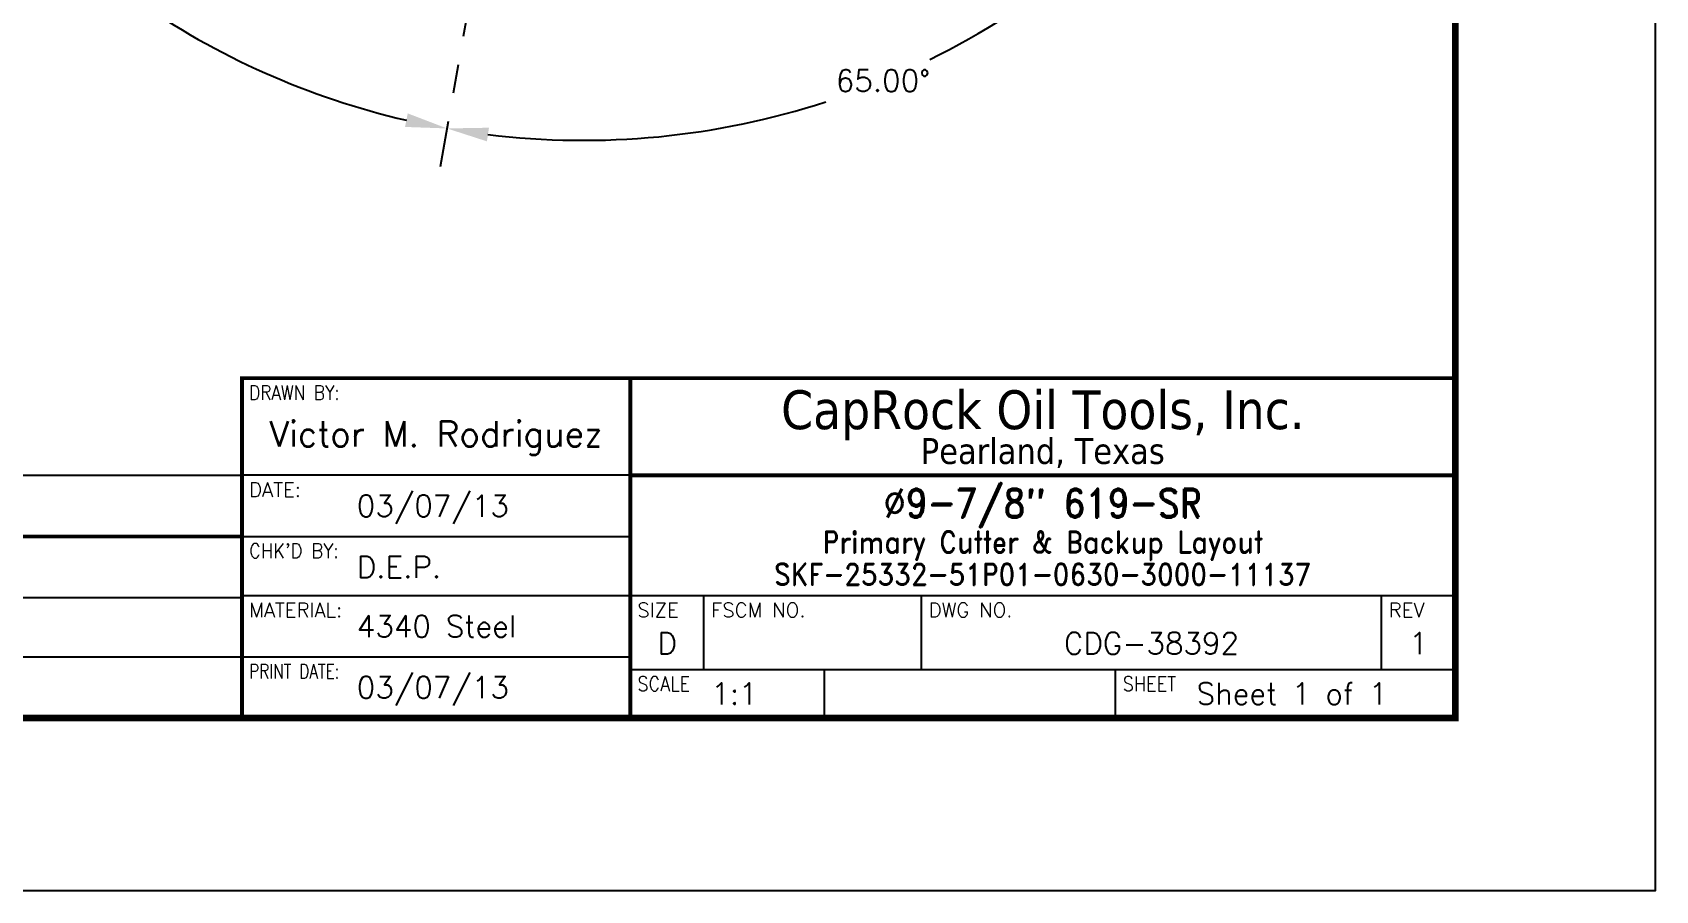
# Model space of a CAD drawing. Extents: x 0 to 34, y 0 to 22.
# Drawn here: x 26.95 to 34, y 0 to 3.73 of the extents above; entities that cross this region are included whole.
import ezdxf
from ezdxf.enums import TextEntityAlignment as Align

# ---------------------------------------------------------------- set-up
doc = ezdxf.new("R2010")
doc.units = 0
doc.header["$MEASUREMENT"] = 0
doc.header["$PDMODE"] = 3
doc.linetypes.add('CENTER2', pattern=[1.125, 0.75, -0.125, 0.125, -0.125])
doc.layers.get('Defpoints').update_dxf_attribs({"color": 10, "linetype": 'CONTINUOUS'})
for name, color, linetype in [('CLine', 5, 'CENTER2'), ('Dims', 4, 'CONTINUOUS'), ('Title Block', 7, 'CONTINUOUS')]:
    doc.layers.add(name, color=color, linetype=linetype)
doc.styles.add('Block', font='tahoma.ttf')
doc.styles.add('RomanD', font='romand.shx', dxfattribs={"width": 0.9})
doc.styles.add('RomanS', font='romans')
doc.dimstyles.get("Standard").update_dxf_attribs({"dimtxt": 0.094, "dimasz": 0.18, "dimexe": 0.0625, "dimexo": 0.0625, "dimgap": 0.045, "dimtad": 0, "dimtih": 1, "dimtoh": 1, "dimdec": 4, "dimzin": 4, "dimdsep": 46, "dimtxsty": 'RomanS', "dimcen": 0.09, "dimazin": 1, "dimtfac": 1, "dimtdec": 4, "dimtofl": 0, "dimtmove": 0, "dimatfit": 1, "dimfxl": 1, "dimtolj": 1, "dimtzin": 0, "dimarcsym": 0})

# ---------------------------------------------------------------- blocks, each defined once
blk = doc.blocks.new('COT_Dblock')
at = {"layer": 'Title Block'}
for p, q in [((29.5441, 1.8047), (27.8566, 1.8047)), ((27.8566, 1.5389), (29.5441, 1.5389)), ((27.8566, 1.2816), (33.13, 1.2816)), ((29.8647, 0.9609), (29.8647, 1.2816)), ((30.8097, 0.9609), (30.8097, 1.2816)), ((32.8094, 0.9609), (32.8094, 1.2816)), ((27.8566, 1.0158), (29.5441, 1.0158)), ((29.5441, 0.9609), (33.13, 0.9609)), ((30.3878, 0.75), (30.3878, 0.9609)), ((31.6534, 0.75), (31.6534, 0.9609))]:
    blk.add_line(p, q, dxfattribs=at)
at = {"layer": 'Title Block', "color": 8}
blk.add_lwpolyline([(0, 0), (34, 0), (34, 22), (0, 22)], close=True, dxfattribs=at)
at = {"layer": 'Title Block', "const_width": 0.03}
blk.add_lwpolyline([(33.13, 21.25), (0.87, 21.25), (0.87, 0.75), (33.13, 0.75)], close=True, dxfattribs=at)
at = {"layer": 'Title Block', "const_width": 0.0169}
for points in [[(27.8566, 0.75), (27.8566, 2.2266), (33.13, 2.2266)], [(29.5441, 0.75), (29.5441, 2.2266)], [(29.5441, 1.8047), (33.13, 1.8047)]]:
    blk.add_lwpolyline(points, dxfattribs=at)
at = {"layer": 'Title Block', "style": 'RomanS'}
for s, width, p in [('DRAWN BY:', 0.86, (27.8878, 2.1953)), ("CHK'D BY:", 0.91, (27.8878, 1.5077)), ('PRINT DATE:', 0.78, (27.8878, 0.9845)), ('SCALE', 0.9, (29.5753, 0.9297)), ('SHEET', 0.9, (31.6847, 0.9297))]:
    blk.add_text(s, height=0.0625, dxfattribs=dict(at, width=width)).set_placement(p, align=Align.TOP_LEFT)
at = {"layer": 'Title Block', "style": 'Block'}
for s, height, p in [('CapRock Oil Tools, Inc.', 0.16875, (31.337, 2.0898)), ('Pearland, Texas', 0.1125, (31.337, 1.9102))]:
    blk.add_text(s, height=height, dxfattribs=at).set_placement(p, align=Align.MIDDLE_CENTER)
at = {"layer": 'Title Block', "style": 'RomanS'}
for s, p in [('DATE:', (27.8878, 1.7734)), ('MATERIAL:', (27.8878, 1.2503)), ('SIZE', (29.5753, 1.2503)), ('FSCM NO.', (29.8959, 1.2503)), ('DWG NO.', (30.8409, 1.2503)), ('REV', (32.8406, 1.2503))]:
    blk.add_text(s, height=0.0625, dxfattribs=at).set_placement(p, align=Align.TOP_LEFT)
at = {"layer": 'Title Block', "color": 3, "style": 'RomanS'}
blk.add_text('D', height=0.094, dxfattribs=at).set_placement((29.7044, 1.1213), align=Align.TOP_CENTER)
at = {"layer": 'Title Block', "color": 1, "style": 'RomanS', "flags": 8}
for tag, p in [('FNAME', (0.62, 3.75)), ('REVDATE', (0.62, 2.25)), ('USER', (0.62, 0.75))]:
    blk.add_attdef(tag, text='', height=0.047, rotation=90, dxfattribs=at).set_placement(p, align=Align.BOTTOM_LEFT)
at = {"layer": 'Title Block', "color": 3, "style": 'RomanS', "flags": 8}
blk.add_attdef('DRAWN', text='', height=0.11, dxfattribs=at).set_placement((28.7003, 1.9844), align=Align.MIDDLE_CENTER)
for tag, p in [('DDATE', (28.3559, 1.6718)), ('CHECK', (28.3559, 1.406)), ('MATRL', (28.3559, 1.1487)), ('PDATE', (28.3559, 0.8829)), ('SCALE', (29.8959, 0.8555)), ('SHEET', (32.0053, 0.8555))]:
    blk.add_attdef(tag, text='', height=0.094, dxfattribs=at).set_placement(p, align=Align.MIDDLE_LEFT)
at = {"layer": 'Title Block', "color": 3, "style": 'RomanD', "width": 0.9, "flags": 8}
for tag, height, p in [('TITL1', 0.125, (31.337, 1.6835)), ('TITL2', 0.094, (31.337, 1.5143)), ('TITL3', 0.094, (31.337, 1.3739))]:
    blk.add_attdef(tag, text='', height=height, dxfattribs=at).set_placement(p, align=Align.MIDDLE_CENTER)
at = {"layer": 'Title Block', "color": 3, "style": 'RomanS', "flags": 8}
for tag, p in [('FSCM#', (30.3372, 1.1213)), ('DWG#', (31.8095, 1.1213)), ('REV#', (32.9697, 1.1213))]:
    blk.add_attdef(tag, text='', height=0.094, dxfattribs=at).set_placement(p, align=Align.TOP_CENTER)
blk = doc.blocks.new('*D148')
at = {"layer": 'Defpoints', "color": 0, "transparency": 16777216}
for p in [(29.3393, 6.6666), (29.3393, 6.6666), (26.0989, 5.1556), (26.8617, 4.3291), (28.7184, 3.1456)]:
    blk.add_point(p, dxfattribs=at)
at = {"layer": 'Dims', "color": 0, "lineweight": -2, "transparency": 16777216}
for start, end in [(208.02818, 230.02666), (235.12118, 256.97182)]:
    blk.add_arc((29.3393, 6.6666), 3.4062, start, end, dxfattribs=at)
at = {"layer": 'Dims', "color": 0, "transparency": 16777216}
for points in [[(26.3057, 5.0526), (26.3594, 5.0794), (26.2522, 5.2271)], [(28.5774, 3.3775), (28.5654, 3.3187), (28.7478, 3.3122)]]:
    blk.add_solid(points, dxfattribs=at)
at = {"layer": 'Dims', "color": 0, "transparency": 16777216, "insert": (27.2657, 3.9643), "char_height": 0.094, "attachment_point": 5, "style": 'RomanS'}
blk.add_mtext('\\A1;55.00°', dxfattribs=at)
blk = doc.blocks.new('*D149')
at = {"layer": 'Defpoints', "color": 0, "transparency": 16777216}
for p in [(29.3393, 6.6666), (29.3393, 6.6666), (32.268, 4.6159), (30.028, 3.3308), (28.7184, 3.1456)]:
    blk.add_point(p, dxfattribs=at)
at = {"layer": 'Dims', "color": 0, "lineweight": -2, "transparency": 16777216}
for start, end in [(296.25043, 321.97181), (263.02819, 288.03982)]:
    blk.add_arc((29.3393, 6.6666), 3.4061, start, end, dxfattribs=at)
at = {"layer": 'Dims', "color": 0, "transparency": 16777216}
for points in [[(31.9982, 4.5861), (32.0464, 4.5504), (32.1294, 4.7129)], [(28.9214, 3.256), (28.9302, 3.3153), (28.7478, 3.3122)]]:
    blk.add_solid(points, dxfattribs=at)
at = {"layer": 'Dims', "color": 0, "transparency": 16777216, "insert": (30.6427, 3.5197), "char_height": 0.094, "attachment_point": 5, "style": 'RomanS'}
blk.add_mtext('\\A1;65.00°', dxfattribs=at)

msp = doc.modelspace()

# ---------------------------------------------------------------- linework, layer by layer
at = {"layer": 'CLine'}
msp.add_line((29.33925, 6.66658), (28.71841, 3.14558), dxfattribs=at)
at = {"layer": 'Title Block'}
for p, q in [((26.85656, 1.80469), (27.85656, 1.80469)), ((23.60656, 1.27313), (27.85656, 1.27313)), ((23.60656, 1.01578), (27.85656, 1.01578))]:
    msp.add_line(p, q, dxfattribs=at)
at = {"layer": 'Title Block', "const_width": 0.01688}
msp.add_lwpolyline([(23.60656, 1.53891), (27.85656, 1.53891)], dxfattribs=at)

# ---------------------------------------------------------------- block references
at = {"layer": 'Title Block'}
ref = msp.add_blockref('COT_Dblock', (0, 0), dxfattribs=at)
ref.add_attrib('TITL1', 'Ø9-7/8" 619-SR', dxfattribs={"color": 3, "height": 0.125, "style": 'RomanD', "width": 0.9, "flags": 8}).set_placement((31.33703, 1.68352), align=Align.MIDDLE_CENTER)
ref.add_attrib('TITL2', 'Primary Cutter & Backup Layout', dxfattribs={"color": 3, "height": 0.094, "style": 'RomanD', "width": 0.9, "flags": 8}).set_placement((31.33703, 1.51432), align=Align.MIDDLE_CENTER)
ref.add_attrib('TITL3', 'SKF-25332-51P01-0630-3000-11137', dxfattribs={"color": 3, "height": 0.094, "style": 'RomanD', "width": 0.9, "flags": 8}).set_placement((31.33703, 1.37392), align=Align.MIDDLE_CENTER)
ref.add_attrib('DWG#', 'CDG-38392', dxfattribs={"color": 3, "height": 0.094, "style": 'RomanS', "flags": 8}).set_placement((31.80953, 1.12125), align=Align.TOP_CENTER)
ref.add_attrib('REV#', '1', dxfattribs={"color": 3, "height": 0.094, "style": 'RomanS', "flags": 8}).set_placement((32.96969, 1.12125), align=Align.TOP_CENTER)
ref.add_attrib('SHEET', 'Sheet 1 of 1', dxfattribs={"color": 3, "height": 0.094, "style": 'RomanS', "flags": 8}).set_placement((32.00531, 0.85547), align=Align.MIDDLE_LEFT)
ref.add_attrib('SCALE', '1:1', dxfattribs={"color": 3, "height": 0.094, "style": 'RomanS', "flags": 8}).set_placement((29.89594, 0.85547), align=Align.MIDDLE_LEFT)
ref.add_attrib('DRAWN', 'Victor M. Rodriguez', dxfattribs={"color": 3, "height": 0.11, "style": 'RomanS', "flags": 8}).set_placement((28.70031, 1.98438), align=Align.MIDDLE_CENTER)
ref.add_attrib('DDATE', '03/07/13', dxfattribs={"color": 3, "height": 0.094, "style": 'RomanS', "flags": 8}).set_placement((28.3559, 1.6718), align=Align.MIDDLE_LEFT)
ref.add_attrib('CHECK', 'D.E.P.', dxfattribs={"color": 3, "height": 0.094, "style": 'RomanS', "flags": 8}).set_placement((28.3559, 1.40602), align=Align.MIDDLE_LEFT)
ref.add_attrib('MATRL', '4340 Steel', dxfattribs={"color": 3, "height": 0.094, "style": 'RomanS', "flags": 8}).set_placement((28.3559, 1.14867), align=Align.MIDDLE_LEFT)
ref.add_attrib('PDATE', '03/07/13', dxfattribs={"color": 3, "height": 0.094, "style": 'RomanS', "flags": 8}).set_placement((28.3559, 0.88289), align=Align.MIDDLE_LEFT)

# ---------------------------------------------------------------- dimensions: what is measured, and where the dimension line sits
at = {"layer": 'Dims'}
for base, line1, line2, picture, middle in [((26.86171, 4.32913), ((29.33925, 6.66658), (28.71841, 3.14558)), ((29.33925, 6.66658), (26.09892, 5.15559)), '*D148', (27.26572, 3.96429)), ((30.02804, 3.33081), ((29.33925, 6.66658), (32.26798, 4.61586)), ((29.33925, 6.66658), (28.71841, 3.14558)), '*D149', (30.64273, 3.51972))]:
    dim = msp.add_angular_dim_2l(base=base, line1=line1, line2=line2, dimstyle='Standard', dxfattribs=at)
    dim.commit()
    dim.dimension.update_dxf_attribs({"geometry": picture, "text_midpoint": middle})

doc.saveas('drawing.dxf')
